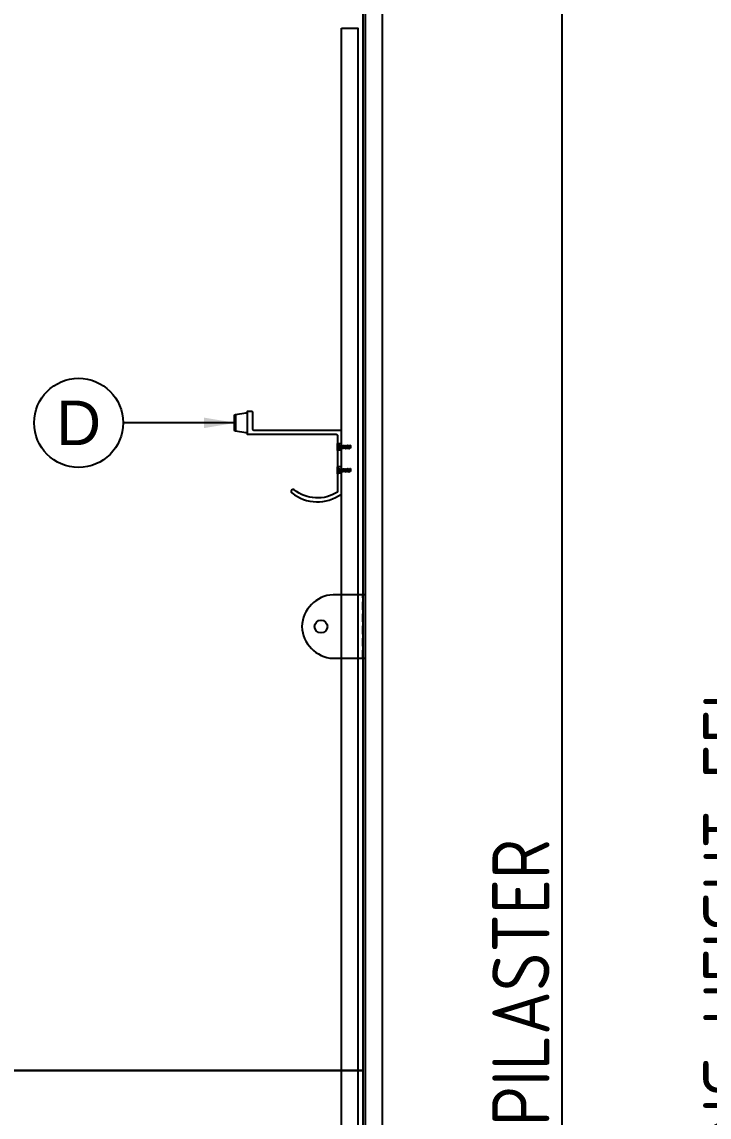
# Model space of a CAD drawing. Header units: inches. Extents: x 129892 to 140765, y 18172 to 24435.
# Drawn here: x 134896 to 135436, y 19599 to 20459 of the extents above; entities that cross this region are included whole.
import ezdxf

# ---------------------------------------------------------------- set-up
doc = ezdxf.new("R2010")
doc.units = ezdxf.units.IN
doc.header["$MEASUREMENT"] = 0
doc.header["$PDMODE"] = 66
doc.linetypes.add('DASHED2', pattern=[9.525, 6.35, -3.175])
doc.styles.add('EXCELSIOR', font='dim.shx', dxfattribs={"height": 45})
doc.styles.add('JD', font='dim.shx', dxfattribs={"height": 35})
doc.dimstyles.new('EXCELSIOR', dxfattribs={"dimtxt": 50, "dimasz": 15, "dimexe": 20, "dimexo": 20, "dimgap": 10, "dimtad": 1, "dimdec": 0, "dimtxsty": 'EXCELSIOR', "dimblk": 'OBLIQUE', "dimcen": 2.5, "dimclrd": 1, "dimclre": 1, "dimclrt": 1, "dimadec": 0, "dimazin": 0, "dimtfac": 1, "dimtdec": 0, "dimtofl": 0, "dimtmove": 0, "dimatfit": 3, "dimfxl": 0, "dimlwd": 25, "dimarcsym": 0})
doc.dimstyles.new('JD DIM', dxfattribs={"dimtxt": 50, "dimasz": 15, "dimexe": 20, "dimexo": 20, "dimgap": 10, "dimtad": 1, "dimdec": 0, "dimtxsty": 'JD', "dimblk": 'OBLIQUE', "dimcen": 2.5, "dimclrd": 1, "dimclre": 1, "dimclrt": 1, "dimadec": 0, "dimazin": 0, "dimtfac": 1, "dimtdec": 0, "dimtofl": 0, "dimtmove": 0, "dimatfit": 3, "dimfxl": 0, "dimlwd": 25, "dimarcsym": 0})

# ---------------------------------------------------------------- blocks, each defined once
blk = doc.blocks.new('_OBLIQUE')
at = {"color": 0, "linetype": 'ByBlock'}
blk.add_line((-0.5, -0.5), (0.5, 0.5), dxfattribs=at)
blk = doc.blocks.new('*D213')
at = {"color": 1, "lineweight": -2}
for p, q in [((135198.99, 20824.38), (135340.62, 20824.38)), ((135198.99, 18454.38), (135340.62, 18454.38))]:
    blk.add_line(p, q, dxfattribs=at)
at = {"color": 1, "lineweight": 25}
blk.add_line((135320.62, 18454.38), (135320.62, 20824.38), dxfattribs=at)
at = {"layer": 'Defpoints', "color": 0}
for p in [(135178.99, 20824.38), (135320.62, 20824.38), (135178.99, 18454.38)]:
    blk.add_point(p, dxfattribs=at)
at = {"color": 1, "lineweight": 25, "xscale": 15, "yscale": 15, "zscale": 15}
for p, rotation in [((135320.62, 20824.38), 90), ((135320.62, 18454.38), 270)]:
    blk.add_blockref('_OBLIQUE', p, dxfattribs=dict(at, rotation=rotation))
at = {"color": 1, "insert": (135288.12, 19639.38), "char_height": 45, "attachment_point": 5, "rotation": 90, "style": 'EXCELSIOR'}
blk.add_mtext('2370 PILASTER', dxfattribs=at)
blk = doc.blocks.new('*D217')
at = {"color": 1, "lineweight": -2}
for p, q in [((135436.16, 20844.38), (135506.46, 20844.38)), ((135422.51, 18444.38), (135506.46, 18444.38))]:
    blk.add_line(p, q, dxfattribs=at)
at = {"color": 1, "lineweight": 25}
blk.add_line((135486.46, 20844.38), (135486.46, 18444.38), dxfattribs=at)
at = {"layer": 'Defpoints', "color": 0}
for p in [(135416.16, 20844.38), (135402.51, 18444.38), (135486.46, 18444.38)]:
    blk.add_point(p, dxfattribs=at)
at = {"color": 1, "lineweight": 25, "xscale": 15, "yscale": 15, "zscale": 15}
for p, rotation in [((135486.46, 20844.38), 90), ((135486.46, 18444.38), 270)]:
    blk.add_blockref('_OBLIQUE', p, dxfattribs=dict(at, rotation=rotation))
at = {"color": 1, "insert": (135453.96, 19644.38), "char_height": 45, "attachment_point": 5, "rotation": 90, "style": 'EXCELSIOR'}
blk.add_mtext('2400 CEILING HEIGHT FFL', dxfattribs=at)
blk = doc.blocks.new('A$C0D5461B3')
at = {"color": 251, "linetype": 'DASHED2'}
blk.add_line((2, 50), (2, 0), dxfattribs=at)
blk.add_lwpolyline([(0, 0), (25.5, 0, 0.387487), (50, 25), (50, 25, 0.387487), (25.5, 50), (0, 50)], format="xyb", close=True)
blk.add_circle((35, 25), 5)
blk = doc.blocks.new('A$C20A732E5')
blk.add_lwpolyline([(0, 0.99, 0.458526), (1.15, 0), (9.15, 1.2, 0.371247), (10, 2.19), (10, 13.47, 0.371247), (9.15, 14.46), (1.15, 15.66, 0.458526), (0, 14.67), (0, 0.99)], format="xyb")
blk = doc.blocks.new('A$C094A2A85')
blk.add_lwpolyline([(3, 7.59, 0.318881), (37.14, 9.34, -1), (39, 6.99, -0.333136), (0, 5.99), (0, 55.99), (68.5, 55.99, 0.414214), (69.5, 56.99), (69.5, 69.99, -0.414214), (70.5, 70.99), (74, 70.99), (74, 52.99), (4, 52.99, 0.414214), (3, 51.99)], format="xyb", close=True)
at = {"color": 253}
for points in [[(83.15, 68.62), (83.15, 55.36)], [(0, 45.49), (3, 45.49)], [(0, 40.49), (3, 40.49)], [(0, 27.49), (3, 27.49)], [(0, 22.49), (3, 22.49)]]:
    blk.add_lwpolyline(points, dxfattribs=at)
blk.add_blockref('A$C20A732E5', (74, 54.16))
blk = doc.blocks.new('A$C71D55C7C')
at = {"color": 7, "linetype": 'Continuous', "lineweight": 15}
for p, q in [((0, 10), (1.78, 9.37)), ((1.57, 9.3), (1.57, 9.17)), ((1.68, 9.37), (1.65, 9.37)), ((1.68, 9.37), (2.46, 9.37)), ((2.46, 9.37), (3.38, 9.37)), ((4.22, 9.37), (6, 10)), ((4.43, 8.63), (4.43, 8.77)), ((1.57, 8.23), (1.57, 8.1)), ((1.57, 7.17), (1.57, 7.03)), ((1.57, 6.1), (1.57, 5.97)), ((1.57, 5.03), (1.57, 4.9)), ((1.57, 3.97), (1.57, 3.83)), ((1.57, 2.9), (1.57, 2.77)), ((1.57, 1.83), (1.57, 1.7)), ((1.57, 0.76), (1.57, 0.63)), ((2.14, 7.77), (2.14, 7.53)), ((2.14, 6.7), (2.14, 6.46)), ((2.14, 5.63), (2.14, 5.39)), ((2.14, 4.57), (2.14, 4.33)), ((2.14, 3.5), (2.14, 3.26)), ((2.14, 2.43), (2.14, 2.19)), ((2.14, 1.37), (2.14, 1.12)), ((2.14, 0.3), (2.14, 0.06)), ((3.86, 8.03), (3.86, 8.27)), ((3.86, 6.97), (3.86, 7.21)), ((3.86, 5.9), (3.86, 6.14)), ((3.86, 4.83), (3.86, 5.07)), ((3.86, 3.77), (3.86, 4.01)), ((3.86, 2.7), (3.86, 2.94)), ((3.86, 1.63), (3.86, 1.87)), ((3.86, 0.56), (3.86, 0.81)), ((4.43, 7.57), (4.43, 7.7)), ((4.43, 6.5), (4.43, 6.63)), ((4.43, 5.43), (4.43, 5.57)), ((4.43, 4.37), (4.43, 4.5)), ((4.43, 3.3), (4.43, 3.43)), ((4.43, 2.23), (4.43, 2.37)), ((4.43, 1.16), (4.43, 1.3)), ((4.43, 0.1), (4.43, 0.23))]:
    blk.add_line(p, q, dxfattribs=at)
blk.add_lwpolyline([(0.25, 10.2), (5.75, 10.2), (6, 10.1), (6, 10), (0, 10), (0, 10.1)], close=True)
for points in [[(1.23, 10), (4.77, 10)], [(4.29, 0), (2.05, 0)]]:
    blk.add_lwpolyline(points)
at = {"color": 7, "linetype": 'Continuous', "lineweight": 15, "flags": 128}
for points in [[(4.4, 7.73), (4.41, 7.73), (4.42, 7.72), (4.43, 7.71), (4.43, 7.71), (4.43, 7.7), (4.43, 7.69), (4.43, 7.69), (4.42, 7.68), (4.41, 7.67), (4.4, 7.67), (4.39, 7.66), (4.38, 7.65), (4.36, 7.65), (4.34, 7.64), (4.32, 7.63), (4.3, 7.63), (4.27, 7.62), (4.24, 7.61), (4.21, 7.6), (4.17, 7.59), (4.13, 7.59), (4.09, 7.58), (4.05, 7.57), (4.01, 7.56), (3.97, 7.56), (3.92, 7.55), (3.88, 7.54), (3.83, 7.54), (3.78, 7.53), (3.73, 7.52), (3.68, 7.52), (3.62, 7.51), (3.55, 7.5), (3.49, 7.49), (3.43, 7.49), (3.37, 7.48), (3.31, 7.47), (3.25, 7.46), (3.19, 7.46), (3.13, 7.45), (3.06, 7.44), (3, 7.43), (2.94, 7.42), (2.88, 7.42), (2.82, 7.41), (2.76, 7.4), (2.7, 7.4), (2.64, 7.39), (2.59, 7.38), (2.54, 7.37), (2.49, 7.37), (2.43, 7.36), (2.39, 7.36), (2.33, 7.35), (2.28, 7.34), (2.23, 7.34), (2.18, 7.33), (2.13, 7.32), (2.08, 7.32), (2.04, 7.31), (1.99, 7.3), (1.95, 7.29), (1.91, 7.29), (1.87, 7.28), (1.84, 7.27), (1.8, 7.26), (1.77, 7.26), (1.74, 7.25), (1.72, 7.24), (1.69, 7.24), (1.67, 7.23), (1.65, 7.22), (1.63, 7.21), (1.61, 7.21), (1.6, 7.2), (1.59, 7.19), (1.58, 7.19), (1.57, 7.18), (1.57, 7.17), (1.57, 7.17), (1.57, 7.17)], [(4.4, 6.66), (4.41, 6.66), (4.42, 6.65), (4.43, 6.65), (4.43, 6.64), (4.43, 6.63), (4.43, 6.63), (4.43, 6.62), (4.42, 6.61), (4.41, 6.61), (4.4, 6.6), (4.39, 6.59), (4.38, 6.59), (4.36, 6.58), (4.34, 6.57), (4.32, 6.57), (4.3, 6.56), (4.27, 6.55), (4.24, 6.54), (4.21, 6.53), (4.17, 6.53), (4.13, 6.52), (4.09, 6.51), (4.05, 6.5), (4.01, 6.5), (3.97, 6.49), (3.92, 6.48), (3.88, 6.48), (3.83, 6.47), (3.78, 6.46), (3.73, 6.46), (3.68, 6.45), (3.62, 6.44), (3.55, 6.43), (3.49, 6.43), (3.43, 6.42), (3.37, 6.41), (3.31, 6.4), (3.25, 6.4), (3.19, 6.39), (3.13, 6.38), (3.06, 6.37), (3, 6.37), (2.94, 6.36), (2.88, 6.35), (2.82, 6.34), (2.76, 6.34), (2.7, 6.33), (2.64, 6.32), (2.59, 6.31), (2.54, 6.31), (2.49, 6.3), (2.43, 6.3), (2.39, 6.29), (2.33, 6.28), (2.28, 6.28), (2.23, 6.27), (2.18, 6.26), (2.13, 6.26), (2.08, 6.25), (2.04, 6.24), (1.99, 6.23), (1.95, 6.23), (1.91, 6.22), (1.87, 6.21), (1.84, 6.21), (1.8, 6.2), (1.77, 6.19), (1.74, 6.18), (1.72, 6.18), (1.69, 6.17), (1.67, 6.16), (1.65, 6.16), (1.63, 6.15), (1.61, 6.14), (1.6, 6.13), (1.59, 6.13), (1.58, 6.12), (1.57, 6.11), (1.57, 6.11), (1.57, 6.1), (1.57, 6.1)], [(4.4, 5.6), (4.41, 5.59), (4.42, 5.59), (4.43, 5.58), (4.43, 5.57), (4.43, 5.57), (4.43, 5.56), (4.43, 5.55), (4.42, 5.55), (4.41, 5.54), (4.4, 5.53), (4.39, 5.53), (4.38, 5.52), (4.36, 5.51), (4.34, 5.51), (4.32, 5.5), (4.3, 5.49), (4.27, 5.48), (4.24, 5.48), (4.21, 5.47), (4.17, 5.46), (4.13, 5.45), (4.09, 5.44), (4.05, 5.44), (4.01, 5.43), (3.97, 5.42), (3.92, 5.42), (3.88, 5.41), (3.83, 5.4), (3.78, 5.4), (3.73, 5.39), (3.68, 5.38), (3.62, 5.38), (3.55, 5.37), (3.49, 5.36), (3.43, 5.35), (3.37, 5.35), (3.31, 5.34), (3.25, 5.33), (3.19, 5.32), (3.13, 5.31), (3.06, 5.31), (3, 5.3), (2.94, 5.29), (2.88, 5.28), (2.82, 5.28), (2.76, 5.27), (2.7, 5.26), (2.64, 5.25), (2.59, 5.25), (2.54, 5.24), (2.49, 5.23), (2.43, 5.23), (2.39, 5.22), (2.33, 5.22), (2.28, 5.21), (2.23, 5.2), (2.18, 5.2), (2.13, 5.19), (2.08, 5.18), (2.04, 5.18), (1.99, 5.17), (1.95, 5.16), (1.91, 5.15), (1.87, 5.15), (1.84, 5.14), (1.8, 5.13), (1.77, 5.12), (1.74, 5.12), (1.72, 5.11), (1.69, 5.1), (1.67, 5.1), (1.65, 5.09), (1.63, 5.08), (1.61, 5.07), (1.6, 5.07), (1.59, 5.06), (1.58, 5.05), (1.57, 5.05), (1.57, 5.04), (1.57, 5.03), (1.57, 5.03)], [(4.4, 4.53), (4.41, 4.53), (4.42, 4.52), (4.43, 4.51), (4.43, 4.51), (4.43, 4.5), (4.43, 4.49), (4.43, 4.49), (4.42, 4.48), (4.41, 4.47), (4.4, 4.47), (4.39, 4.46), (4.38, 4.45), (4.36, 4.45), (4.34, 4.44), (4.32, 4.43), (4.3, 4.42), (4.27, 4.42), (4.24, 4.41), (4.21, 4.4), (4.17, 4.39), (4.13, 4.39), (4.09, 4.38), (4.05, 4.37), (4.01, 4.36), (3.97, 4.36), (3.92, 4.35), (3.88, 4.34), (3.83, 4.34), (3.78, 4.33), (3.73, 4.32), (3.68, 4.32), (3.62, 4.31), (3.55, 4.3), (3.49, 4.29), (3.43, 4.29), (3.37, 4.28), (3.31, 4.27), (3.25, 4.26), (3.19, 4.26), (3.13, 4.25), (3.06, 4.24), (3, 4.23), (2.94, 4.22), (2.88, 4.22), (2.82, 4.21), (2.76, 4.2), (2.7, 4.2), (2.64, 4.19), (2.59, 4.18), (2.54, 4.17), (2.49, 4.17), (2.43, 4.16), (2.39, 4.16), (2.33, 4.15), (2.28, 4.14), (2.23, 4.14), (2.18, 4.13), (2.13, 4.12), (2.08, 4.12), (2.04, 4.11), (1.99, 4.1), (1.95, 4.09), (1.91, 4.09), (1.87, 4.08), (1.84, 4.07), (1.8, 4.06), (1.77, 4.06), (1.74, 4.05), (1.72, 4.04), (1.69, 4.04), (1.67, 4.03), (1.65, 4.02), (1.63, 4.01), (1.61, 4.01), (1.6, 4), (1.59, 3.99), (1.58, 3.99), (1.57, 3.98), (1.57, 3.97), (1.57, 3.97), (1.57, 3.97)], [(4.4, 3.46), (4.41, 3.46), (4.42, 3.45), (4.43, 3.45), (4.43, 3.44), (4.43, 3.43), (4.43, 3.43), (4.43, 3.42), (4.42, 3.41), (4.41, 3.41), (4.4, 3.4), (4.39, 3.39), (4.38, 3.39), (4.36, 3.38), (4.34, 3.37), (4.32, 3.37), (4.3, 3.36), (4.27, 3.35), (4.24, 3.34), (4.21, 3.33), (4.17, 3.33), (4.13, 3.32), (4.09, 3.31), (4.05, 3.3), (4.01, 3.3), (3.97, 3.29), (3.92, 3.28), (3.88, 3.28), (3.83, 3.27), (3.78, 3.26), (3.73, 3.26), (3.68, 3.25), (3.62, 3.24), (3.55, 3.23), (3.49, 3.23), (3.43, 3.22), (3.37, 3.21), (3.31, 3.2), (3.25, 3.2), (3.19, 3.19), (3.13, 3.18), (3.06, 3.17), (3, 3.17), (2.94, 3.16), (2.88, 3.15), (2.82, 3.14), (2.76, 3.14), (2.7, 3.13), (2.64, 3.12), (2.59, 3.11), (2.54, 3.11), (2.49, 3.1), (2.43, 3.1), (2.39, 3.09), (2.33, 3.08), (2.28, 3.08), (2.23, 3.07), (2.18, 3.06), (2.13, 3.06), (2.08, 3.05), (2.04, 3.04), (1.99, 3.03), (1.95, 3.03), (1.91, 3.02), (1.87, 3.01), (1.84, 3.01), (1.8, 3), (1.77, 2.99), (1.74, 2.98), (1.72, 2.98), (1.69, 2.97), (1.67, 2.96), (1.65, 2.96), (1.63, 2.95), (1.61, 2.94), (1.6, 2.93), (1.59, 2.93), (1.58, 2.92), (1.57, 2.91), (1.57, 2.91), (1.57, 2.9), (1.57, 2.9)], [(4.4, 2.4), (4.41, 2.39), (4.42, 2.39), (4.43, 2.38), (4.43, 2.37), (4.43, 2.37), (4.43, 2.36), (4.43, 2.35), (4.42, 2.35), (4.41, 2.34), (4.4, 2.33), (4.39, 2.33), (4.38, 2.32), (4.36, 2.31), (4.34, 2.31), (4.32, 2.3), (4.3, 2.29), (4.27, 2.28), (4.24, 2.28), (4.21, 2.27), (4.17, 2.26), (4.13, 2.25), (4.09, 2.24), (4.05, 2.24), (4.01, 2.23), (3.97, 2.22), (3.92, 2.22), (3.88, 2.21), (3.83, 2.2), (3.78, 2.2), (3.73, 2.19), (3.68, 2.18), (3.62, 2.17), (3.55, 2.17), (3.49, 2.16), (3.43, 2.15), (3.37, 2.14), (3.31, 2.14), (3.25, 2.13), (3.19, 2.12), (3.13, 2.11), (3.06, 2.11), (3, 2.1), (2.94, 2.09), (2.88, 2.08), (2.82, 2.08), (2.76, 2.07), (2.7, 2.06), (2.64, 2.05), (2.59, 2.05), (2.54, 2.04), (2.49, 2.03), (2.43, 2.03), (2.39, 2.02), (2.33, 2.02), (2.28, 2.01), (2.23, 2), (2.18, 2), (2.13, 1.99), (2.08, 1.98), (2.04, 1.97), (1.99, 1.97), (1.95, 1.96), (1.91, 1.95), (1.87, 1.95), (1.84, 1.94), (1.8, 1.93), (1.77, 1.92), (1.74, 1.92), (1.72, 1.91), (1.69, 1.9), (1.67, 1.9), (1.65, 1.89), (1.63, 1.88), (1.61, 1.87), (1.6, 1.87), (1.59, 1.86), (1.58, 1.85), (1.57, 1.84), (1.57, 1.84), (1.57, 1.83), (1.57, 1.83)], [(4.4, 1.33), (4.41, 1.33), (4.42, 1.32), (4.43, 1.31), (4.43, 1.3), (4.43, 1.3), (4.43, 1.29), (4.43, 1.29), (4.42, 1.28), (4.41, 1.27), (4.4, 1.27), (4.39, 1.26), (4.38, 1.25), (4.36, 1.25), (4.34, 1.24), (4.32, 1.23), (4.3, 1.22), (4.27, 1.22), (4.24, 1.21), (4.21, 1.2), (4.17, 1.19), (4.13, 1.19), (4.09, 1.18), (4.05, 1.17), (4.01, 1.16), (3.97, 1.16), (3.92, 1.15), (3.88, 1.14), (3.83, 1.14), (3.78, 1.13), (3.73, 1.12), (3.68, 1.12), (3.62, 1.11), (3.55, 1.1), (3.49, 1.09), (3.43, 1.09), (3.37, 1.08), (3.31, 1.07), (3.25, 1.06), (3.19, 1.06), (3.13, 1.05), (3.06, 1.04), (3, 1.03), (2.94, 1.02), (2.88, 1.02), (2.82, 1.01), (2.76, 1), (2.7, 0.99), (2.64, 0.99), (2.59, 0.98), (2.54, 0.97), (2.49, 0.97), (2.43, 0.96), (2.39, 0.96), (2.33, 0.95), (2.28, 0.94), (2.23, 0.94), (2.18, 0.93), (2.13, 0.92), (2.08, 0.92), (2.04, 0.91), (1.99, 0.9), (1.95, 0.89), (1.91, 0.89), (1.87, 0.88), (1.84, 0.87), (1.8, 0.86), (1.77, 0.86), (1.74, 0.85), (1.72, 0.84), (1.69, 0.84), (1.67, 0.83), (1.65, 0.82), (1.63, 0.81), (1.61, 0.81), (1.6, 0.8), (1.59, 0.79), (1.58, 0.78), (1.57, 0.78), (1.57, 0.77), (1.57, 0.76), (1.57, 0.76)], [(4.4, 0.26), (4.41, 0.26), (4.42, 0.25), (4.43, 0.24), (4.43, 0.24), (4.43, 0.23), (4.43, 0.23), (4.43, 0.22), (4.42, 0.21), (4.41, 0.21), (4.4, 0.2), (4.39, 0.19), (4.38, 0.19), (4.36, 0.18), (4.34, 0.17), (4.32, 0.16), (4.3, 0.16), (4.27, 0.15), (4.24, 0.14), (4.21, 0.13), (4.17, 0.13), (4.13, 0.12), (4.09, 0.11), (4.05, 0.1), (4.01, 0.1), (3.97, 0.09), (3.92, 0.08), (3.88, 0.08), (3.83, 0.07), (3.78, 0.06), (3.73, 0.06), (3.68, 0.05), (3.62, 0.04), (3.55, 0.03), (3.49, 0.03), (3.43, 0.02), (3.37, 0.01), (3.31, 0), (3.28, 0)]]:
    blk.add_lwpolyline(points, dxfattribs=at)
at = {"color": 7, "linetype": 'Continuous', "lineweight": 15}
for centre, radius, start, end in [((-37.3, 75.36), 76.63, 300.50446, 300.55496), ((-24.23, -34.79), 50.95, 58.92718, 59.54714), ((-20.82, 46.45), 44.28, 300.41969, 301.29327), ((3.54, 6.89), 2.48, 93.69136, 126.62937), ((0.65, 8.39), 1.49, 7.62468, 19.36367), ((-1.49, 29.32), 21.03, 280.04498, 285.13325), ((5.35, 8.39), 1.49, 139, 154.96017), ((32.59, 56.7), 55.58, 239.05279, 239.53166), ((-21.75, -31.68), 46.1, 58.7762, 59.57012), ((-19.87, 43.78), 42.41, 300.40424, 301.34464), ((-22.03, -33.22), 46.64, 58.78081, 59.56552), ((-20.39, 43.58), 43.43, 300.41514, 301.33368), ((-22.03, -34.28), 46.64, 58.78081, 59.56552), ((-20.39, 42.52), 43.43, 300.41518, 301.33364), ((-22.03, -35.34), 46.63, 58.78071, 59.56562), ((-20.39, 41.44), 43.42, 300.41509, 301.33379), ((-22.03, -36.42), 46.65, 58.78085, 59.56555), ((-20.39, 40.38), 43.42, 300.41509, 301.33379), ((-22.03, -37.49), 46.65, 58.78085, 59.56555), ((-20.39, 39.31), 43.42, 300.41509, 301.33379), ((-22.03, -38.55), 46.65, 58.78085, 59.56555), ((-20.39, 38.24), 43.42, 300.41509, 301.33379), ((-22.03, -39.62), 46.65, 58.78085, 59.56555), ((-20.39, 37.17), 43.42, 301.11023, 301.33379), ((25.87, -27.98), 42.41, 120.40421, 121.34466), ((26.29, -29.76), 43.24, 120.41321, 121.33566), ((26.39, -30.99), 43.43, 120.41525, 121.33363), ((26.38, -32.04), 43.41, 120.41507, 121.3338), ((26.39, -33.11), 43.42, 120.41517, 121.33371), ((26.39, -34.18), 43.42, 120.41517, 121.33371), ((26.39, -35.25), 43.42, 120.41517, 121.33371), ((26.39, -36.31), 43.42, 120.41517, 121.33371), ((27.75, 47.48), 46.1, 238.77622, 239.5701), ((28.03, 46.87), 46.64, 238.78074, 239.56549), ((28.03, 45.81), 46.64, 238.78073, 239.56547), ((28.03, 44.74), 46.63, 238.78072, 239.56555), ((28.03, 43.67), 46.63, 238.78072, 239.56555), ((28.03, 42.6), 46.63, 238.78072, 239.56555), ((28.03, 41.54), 46.63, 238.78072, 239.56555), ((28.03, 40.47), 46.63, 238.78072, 239.56555), ((26.39, -37.38), 43.42, 120.41517, 120.58562)]:
    blk.add_arc(centre, radius, start, end, dxfattribs=at)
for points, knots in [([(2.46, 9.37), (2.31, 9.35), (2.17, 9.33), (1.92, 9.29), (1.82, 9.27), (1.66, 9.23), (1.6, 9.21), (1.56, 9.17), (1.56, 9.15), (1.59, 9.13)], [0, 0, 0, 0, 0.25, 0.25, 0.5, 0.5, 0.75, 0.75, 1, 1, 1, 1]), ([(4.43, 8.77), (4.43, 8.75), (4.4, 8.72), (4.25, 8.68), (4.14, 8.65), (3.94, 8.62), (3.87, 8.61), (3.72, 8.59), (3.64, 8.58), (3.38, 8.55), (3.19, 8.52), (2.81, 8.47), (2.62, 8.45), (2.36, 8.42), (2.28, 8.41), (2.13, 8.39), (2.06, 8.38), (1.86, 8.35), (1.75, 8.32), (1.6, 8.27), (1.57, 8.25), (1.57, 8.23)], [0, 0, 0, 0, 0.125, 0.125, 0.25, 0.25, 0.3125, 0.3125, 0.375, 0.375, 0.5, 0.5, 0.625, 0.625, 0.6875, 0.6875, 0.75, 0.75, 0.875, 0.875, 1, 1, 1, 1]), ([(4.43, 8.63), (4.43, 8.61), (4.39, 8.59), (4.23, 8.54), (4.1, 8.51), (3.81, 8.46), (3.64, 8.44), (3.26, 8.4), (3.05, 8.37), (2.65, 8.32), (2.45, 8.3), (2.12, 8.26), (1.96, 8.23), (1.72, 8.18), (1.64, 8.16), (1.56, 8.11), (1.55, 8.09), (1.59, 8.07)], [0, 0, 0, 0, 0.125, 0.125, 0.25, 0.25, 0.375, 0.375, 0.5, 0.5, 0.625, 0.625, 0.75, 0.75, 0.875, 0.875, 1, 1, 1, 1]), ([(4.4, 8.8), (4.41, 8.8), (4.41, 8.79), (4.42, 8.79), (4.43, 8.78), (4.43, 8.77), (4.43, 8.77), (4.43, 8.77)], [0, 0, 0, 0, 0.162479, 0.37481, 0.585282, 0.79373, 1, 1, 1, 1]), ([(4.43, 7.57), (4.43, 7.55), (4.4, 7.52), (4.25, 7.48), (4.14, 7.45), (3.94, 7.42), (3.87, 7.41), (3.72, 7.39), (3.64, 7.38), (3.38, 7.35), (3.19, 7.32), (2.81, 7.27), (2.62, 7.25), (2.36, 7.22), (2.28, 7.21), (2.13, 7.19), (2.06, 7.18), (1.86, 7.15), (1.75, 7.12), (1.6, 7.07), (1.57, 7.05), (1.57, 7.03)], [0, 0, 0, 0, 0.125, 0.125, 0.25, 0.25, 0.3125, 0.3125, 0.375, 0.375, 0.5, 0.5, 0.625, 0.625, 0.6875, 0.6875, 0.75, 0.75, 0.875, 0.875, 1, 1, 1, 1]), ([(4.43, 6.5), (4.43, 6.48), (4.4, 6.46), (4.25, 6.41), (4.14, 6.39), (3.94, 6.35), (3.87, 6.34), (3.72, 6.32), (3.64, 6.31), (3.38, 6.28), (3.19, 6.26), (2.81, 6.21), (2.62, 6.18), (2.36, 6.15), (2.28, 6.14), (2.13, 6.12), (2.06, 6.11), (1.86, 6.08), (1.75, 6.05), (1.6, 6.01), (1.57, 5.98), (1.57, 5.97)], [0, 0, 0, 0, 0.125, 0.125, 0.25, 0.25, 0.3125, 0.3125, 0.375, 0.375, 0.5, 0.5, 0.625, 0.625, 0.6875, 0.6875, 0.75, 0.75, 0.875, 0.875, 1, 1, 1, 1]), ([(4.43, 5.43), (4.43, 5.41), (4.4, 5.39), (4.25, 5.34), (4.14, 5.32), (3.94, 5.29), (3.87, 5.27), (3.72, 5.25), (3.64, 5.24), (3.38, 5.21), (3.19, 5.19), (2.81, 5.14), (2.62, 5.12), (2.36, 5.09), (2.28, 5.08), (2.13, 5.06), (2.06, 5.05), (1.86, 5.01), (1.75, 4.99), (1.6, 4.94), (1.57, 4.92), (1.57, 4.9)], [0, 0, 0, 0, 0.125, 0.125, 0.25, 0.25, 0.3125, 0.3125, 0.375, 0.375, 0.5, 0.5, 0.625, 0.625, 0.6875, 0.6875, 0.75, 0.75, 0.875, 0.875, 1, 1, 1, 1]), ([(4.43, 4.37), (4.43, 4.35), (4.4, 4.32), (4.25, 4.28), (4.14, 4.25), (3.94, 4.22), (3.87, 4.21), (3.72, 4.19), (3.64, 4.18), (3.38, 4.15), (3.19, 4.12), (2.81, 4.07), (2.62, 4.05), (2.36, 4.02), (2.28, 4.01), (2.13, 3.99), (2.06, 3.98), (1.86, 3.95), (1.75, 3.92), (1.6, 3.87), (1.57, 3.85), (1.57, 3.83)], [0, 0, 0, 0, 0.125, 0.125, 0.25, 0.25, 0.3125, 0.3125, 0.375, 0.375, 0.5, 0.5, 0.625, 0.625, 0.6875, 0.6875, 0.75, 0.75, 0.875, 0.875, 1, 1, 1, 1]), ([(4.43, 3.3), (4.43, 3.28), (4.4, 3.26), (4.25, 3.21), (4.14, 3.19), (3.94, 3.15), (3.87, 3.14), (3.72, 3.12), (3.64, 3.11), (3.38, 3.08), (3.19, 3.06), (2.81, 3.01), (2.62, 2.98), (2.36, 2.95), (2.28, 2.94), (2.13, 2.92), (2.06, 2.91), (1.86, 2.88), (1.75, 2.85), (1.6, 2.81), (1.57, 2.78), (1.57, 2.77)], [0, 0, 0, 0, 0.125, 0.125, 0.25, 0.25, 0.3125, 0.3125, 0.375, 0.375, 0.5, 0.5, 0.625, 0.625, 0.6875, 0.6875, 0.75, 0.75, 0.875, 0.875, 1, 1, 1, 1]), ([(4.43, 2.23), (4.43, 2.21), (4.4, 2.19), (4.25, 2.14), (4.14, 2.12), (3.94, 2.08), (3.87, 2.07), (3.72, 2.05), (3.64, 2.04), (3.38, 2.01), (3.19, 1.99), (2.81, 1.94), (2.62, 1.92), (2.36, 1.89), (2.28, 1.88), (2.13, 1.86), (2.06, 1.85), (1.86, 1.81), (1.75, 1.79), (1.6, 1.74), (1.57, 1.72), (1.57, 1.7)], [0, 0, 0, 0, 0.125, 0.125, 0.25, 0.25, 0.3125, 0.3125, 0.375, 0.375, 0.5, 0.5, 0.625, 0.625, 0.6875, 0.6875, 0.75, 0.75, 0.875, 0.875, 1, 1, 1, 1]), ([(4.43, 1.16), (4.43, 1.15), (4.4, 1.12), (4.25, 1.08), (4.14, 1.05), (3.94, 1.02), (3.87, 1.01), (3.72, 0.99), (3.64, 0.98), (3.38, 0.95), (3.19, 0.92), (2.81, 0.87), (2.62, 0.85), (2.36, 0.82), (2.28, 0.81), (2.13, 0.79), (2.06, 0.78), (1.86, 0.74), (1.75, 0.72), (1.6, 0.67), (1.57, 0.65), (1.57, 0.63)], [0, 0, 0, 0, 0.125, 0.125, 0.25, 0.25, 0.3125, 0.3125, 0.375, 0.375, 0.5, 0.5, 0.625, 0.625, 0.6875, 0.6875, 0.75, 0.75, 0.875, 0.875, 1, 1, 1, 1]), ([(3.81, 8.24), (3.8, 8.24), (3.79, 8.23), (3.77, 8.22), (3.75, 8.21), (3.73, 8.2), (3.7, 8.19), (3.67, 8.18), (3.64, 8.17), (3.6, 8.16), (3.57, 8.15), (3.53, 8.14), (3.5, 8.14), (3.46, 8.13), (3.42, 8.12), (3.38, 8.11), (3.34, 8.1), (3.29, 8.09), (3.25, 8.08), (3.2, 8.07), (3.15, 8.06), (3.1, 8.05), (3.05, 8.04), (3, 8.03), (2.95, 8.02), (2.9, 8.01), (2.86, 8), (2.81, 7.99), (2.76, 7.98), (2.72, 7.97), (2.67, 7.96), (2.63, 7.96), (2.59, 7.95), (2.55, 7.94), (2.51, 7.93), (2.47, 7.92), (2.43, 7.91), (2.4, 7.9), (2.36, 7.89), (2.33, 7.88), (2.3, 7.87), (2.28, 7.86), (2.25, 7.85), (2.23, 7.84), (2.21, 7.83), (2.19, 7.82), (2.18, 7.81), (2.16, 7.8), (2.15, 7.79), (2.15, 7.78), (2.14, 7.77), (2.14, 7.77), (2.14, 7.77)], [0, 0, 0, 0, 0.015027, 0.035073, 0.056128, 0.077201, 0.098252, 0.119243, 0.140134, 0.160888, 0.180539, 0.200002, 0.21925, 0.238259, 0.257019, 0.275892, 0.295017, 0.314372, 0.334863, 0.355543, 0.376377, 0.397327, 0.418355, 0.439423, 0.459535, 0.479612, 0.49962, 0.519527, 0.5393, 0.558909, 0.578323, 0.597517, 0.61736, 0.636998, 0.656867, 0.677003, 0.697377, 0.717959, 0.737767, 0.757701, 0.777729, 0.797817, 0.817931, 0.838038, 0.858101, 0.878089, 0.89891, 0.919574, 0.940047, 0.960295, 0.980289, 1, 1, 1, 1]), ([(3.81, 7.18), (3.8, 7.17), (3.79, 7.17), (3.77, 7.16), (3.75, 7.15), (3.73, 7.14), (3.7, 7.13), (3.67, 7.12), (3.64, 7.11), (3.6, 7.1), (3.57, 7.09), (3.53, 7.08), (3.5, 7.07), (3.46, 7.06), (3.42, 7.05), (3.38, 7.04), (3.34, 7.04), (3.29, 7.03), (3.25, 7.02), (3.2, 7.01), (3.15, 7), (3.1, 6.99), (3.05, 6.98), (3, 6.97), (2.95, 6.96), (2.9, 6.95), (2.86, 6.94), (2.81, 6.93), (2.76, 6.92), (2.72, 6.91), (2.67, 6.9), (2.63, 6.89), (2.59, 6.88), (2.55, 6.87), (2.51, 6.86), (2.47, 6.85), (2.43, 6.84), (2.4, 6.83), (2.36, 6.82), (2.33, 6.82), (2.3, 6.81), (2.28, 6.8), (2.25, 6.79), (2.23, 6.78), (2.21, 6.77), (2.19, 6.76), (2.18, 6.75), (2.16, 6.74), (2.15, 6.73), (2.15, 6.72), (2.14, 6.71), (2.14, 6.7), (2.14, 6.7)], [0, 0, 0, 0, 0.015022, 0.035067, 0.056123, 0.077196, 0.098247, 0.119238, 0.140129, 0.160884, 0.180534, 0.199997, 0.219246, 0.238254, 0.257015, 0.275888, 0.295014, 0.314368, 0.334859, 0.35554, 0.376373, 0.397323, 0.418352, 0.43942, 0.459532, 0.479609, 0.499618, 0.519525, 0.539298, 0.558906, 0.578321, 0.597515, 0.617358, 0.636996, 0.656865, 0.677001, 0.697376, 0.717957, 0.737765, 0.757699, 0.777727, 0.797816, 0.81793, 0.838037, 0.858101, 0.878088, 0.898909, 0.919573, 0.940046, 0.960295, 0.980289, 1, 1, 1, 1]), ([(3.81, 6.11), (3.8, 6.11), (3.79, 6.1), (3.77, 6.09), (3.75, 6.08), (3.73, 6.07), (3.7, 6.06), (3.67, 6.05), (3.64, 6.04), (3.6, 6.03), (3.57, 6.02), (3.53, 6.01), (3.5, 6), (3.46, 5.99), (3.42, 5.99), (3.38, 5.98), (3.34, 5.97), (3.29, 5.96), (3.25, 5.95), (3.2, 5.94), (3.15, 5.93), (3.1, 5.92), (3.05, 5.91), (3, 5.9), (2.95, 5.89), (2.9, 5.88), (2.86, 5.87), (2.81, 5.86), (2.76, 5.85), (2.72, 5.84), (2.67, 5.83), (2.63, 5.82), (2.59, 5.81), (2.55, 5.81), (2.51, 5.8), (2.47, 5.79), (2.43, 5.78), (2.4, 5.77), (2.36, 5.76), (2.33, 5.75), (2.3, 5.74), (2.28, 5.73), (2.25, 5.72), (2.23, 5.71), (2.21, 5.7), (2.19, 5.69), (2.18, 5.68), (2.16, 5.67), (2.15, 5.66), (2.15, 5.65), (2.14, 5.64), (2.14, 5.63), (2.14, 5.63)], [0, 0, 0, 0, 0.015022, 0.035068, 0.056123, 0.077196, 0.098248, 0.119238, 0.14013, 0.160884, 0.180534, 0.199998, 0.219246, 0.238255, 0.257015, 0.275888, 0.295014, 0.314368, 0.33486, 0.35554, 0.376373, 0.397323, 0.418352, 0.439421, 0.459532, 0.479609, 0.499618, 0.519525, 0.539298, 0.558906, 0.578321, 0.597515, 0.617358, 0.636996, 0.656865, 0.677001, 0.697376, 0.717957, 0.737765, 0.757699, 0.777727, 0.797816, 0.81793, 0.838037, 0.858101, 0.878088, 0.898909, 0.919574, 0.940046, 0.960295, 0.980289, 1, 1, 1, 1]), ([(3.81, 5.04), (3.8, 5.04), (3.79, 5.03), (3.77, 5.02), (3.75, 5.01), (3.73, 5), (3.7, 4.99), (3.67, 4.98), (3.64, 4.97), (3.6, 4.96), (3.57, 4.95), (3.53, 4.94), (3.5, 4.94), (3.46, 4.93), (3.42, 4.92), (3.38, 4.91), (3.34, 4.9), (3.29, 4.89), (3.25, 4.88), (3.2, 4.87), (3.15, 4.86), (3.1, 4.85), (3.05, 4.84), (3, 4.83), (2.95, 4.82), (2.9, 4.81), (2.86, 4.8), (2.81, 4.79), (2.76, 4.78), (2.72, 4.77), (2.67, 4.76), (2.63, 4.76), (2.59, 4.75), (2.55, 4.74), (2.51, 4.73), (2.47, 4.72), (2.43, 4.71), (2.4, 4.7), (2.36, 4.69), (2.33, 4.68), (2.3, 4.67), (2.28, 4.66), (2.25, 4.65), (2.23, 4.64), (2.21, 4.63), (2.19, 4.62), (2.18, 4.61), (2.16, 4.6), (2.15, 4.59), (2.15, 4.58), (2.14, 4.57), (2.14, 4.57), (2.14, 4.57)], [0, 0, 0, 0, 0.015022, 0.035068, 0.056123, 0.077196, 0.098248, 0.119238, 0.14013, 0.160884, 0.180534, 0.199998, 0.219246, 0.238255, 0.257015, 0.275888, 0.295014, 0.314368, 0.33486, 0.35554, 0.376373, 0.397323, 0.418352, 0.439421, 0.459532, 0.479609, 0.499618, 0.519525, 0.539298, 0.558906, 0.578321, 0.597515, 0.617358, 0.636996, 0.656865, 0.677001, 0.697376, 0.717957, 0.737765, 0.7577, 0.777727, 0.797816, 0.81793, 0.838037, 0.858101, 0.878088, 0.898909, 0.919574, 0.940046, 0.960295, 0.980289, 1, 1, 1, 1]), ([(3.81, 3.98), (3.8, 3.97), (3.79, 3.97), (3.77, 3.96), (3.75, 3.95), (3.73, 3.94), (3.7, 3.93), (3.67, 3.92), (3.64, 3.91), (3.6, 3.9), (3.57, 3.89), (3.53, 3.88), (3.5, 3.87), (3.46, 3.86), (3.42, 3.85), (3.38, 3.84), (3.34, 3.84), (3.29, 3.83), (3.25, 3.82), (3.2, 3.81), (3.15, 3.8), (3.1, 3.79), (3.05, 3.78), (3, 3.77), (2.95, 3.76), (2.9, 3.75), (2.86, 3.74), (2.81, 3.73), (2.76, 3.72), (2.72, 3.71), (2.67, 3.7), (2.63, 3.69), (2.59, 3.68), (2.55, 3.67), (2.51, 3.66), (2.47, 3.65), (2.43, 3.64), (2.4, 3.63), (2.36, 3.62), (2.33, 3.62), (2.3, 3.61), (2.28, 3.6), (2.25, 3.59), (2.23, 3.58), (2.21, 3.57), (2.19, 3.56), (2.18, 3.55), (2.16, 3.54), (2.15, 3.53), (2.15, 3.52), (2.14, 3.51), (2.14, 3.5), (2.14, 3.5)], [0, 0, 0, 0, 0.015022, 0.035068, 0.056123, 0.077196, 0.098248, 0.119238, 0.14013, 0.160884, 0.180534, 0.199998, 0.219246, 0.238255, 0.257015, 0.275888, 0.295014, 0.314368, 0.33486, 0.35554, 0.376373, 0.397324, 0.418352, 0.439421, 0.459532, 0.479609, 0.499618, 0.519525, 0.539298, 0.558906, 0.578321, 0.597515, 0.617358, 0.636996, 0.656865, 0.677001, 0.697376, 0.717957, 0.737765, 0.757699, 0.777727, 0.797816, 0.81793, 0.838037, 0.858101, 0.878088, 0.898909, 0.919574, 0.940046, 0.960295, 0.980289, 1, 1, 1, 1]), ([(3.81, 2.91), (3.8, 2.91), (3.79, 2.9), (3.77, 2.89), (3.75, 2.88), (3.73, 2.87), (3.7, 2.86), (3.67, 2.85), (3.64, 2.84), (3.6, 2.83), (3.57, 2.82), (3.53, 2.81), (3.5, 2.8), (3.46, 2.79), (3.42, 2.79), (3.38, 2.78), (3.34, 2.77), (3.29, 2.76), (3.25, 2.75), (3.2, 2.74), (3.15, 2.73), (3.1, 2.72), (3.05, 2.71), (3, 2.7), (2.95, 2.69), (2.9, 2.68), (2.86, 2.67), (2.81, 2.66), (2.76, 2.65), (2.72, 2.64), (2.67, 2.63), (2.63, 2.62), (2.59, 2.61), (2.55, 2.6), (2.51, 2.6), (2.47, 2.59), (2.43, 2.58), (2.4, 2.57), (2.36, 2.56), (2.33, 2.55), (2.3, 2.54), (2.28, 2.53), (2.25, 2.52), (2.23, 2.51), (2.21, 2.5), (2.19, 2.49), (2.18, 2.48), (2.16, 2.47), (2.15, 2.46), (2.15, 2.45), (2.14, 2.44), (2.14, 2.43), (2.14, 2.43)], [0, 0, 0, 0, 0.015022, 0.035068, 0.056123, 0.077196, 0.098248, 0.119238, 0.14013, 0.160884, 0.180534, 0.199998, 0.219246, 0.238255, 0.257015, 0.275888, 0.295014, 0.314368, 0.33486, 0.35554, 0.376373, 0.397324, 0.418352, 0.439421, 0.459532, 0.479609, 0.499618, 0.519525, 0.539298, 0.558906, 0.578321, 0.597515, 0.617358, 0.636996, 0.656865, 0.677001, 0.697376, 0.717957, 0.737765, 0.757699, 0.777727, 0.797816, 0.81793, 0.838037, 0.858101, 0.878088, 0.898909, 0.919574, 0.940046, 0.960295, 0.980289, 1, 1, 1, 1]), ([(3.81, 1.84), (3.8, 1.84), (3.79, 1.83), (3.77, 1.82), (3.75, 1.81), (3.73, 1.8), (3.7, 1.79), (3.67, 1.78), (3.64, 1.77), (3.6, 1.76), (3.57, 1.75), (3.53, 1.74), (3.5, 1.74), (3.46, 1.73), (3.42, 1.72), (3.38, 1.71), (3.34, 1.7), (3.29, 1.69), (3.25, 1.68), (3.2, 1.67), (3.15, 1.66), (3.1, 1.65), (3.05, 1.64), (3, 1.63), (2.95, 1.62), (2.9, 1.61), (2.86, 1.6), (2.81, 1.59), (2.76, 1.58), (2.72, 1.57), (2.67, 1.56), (2.63, 1.56), (2.59, 1.55), (2.55, 1.54), (2.51, 1.53), (2.47, 1.52), (2.43, 1.51), (2.4, 1.5), (2.36, 1.49), (2.33, 1.48), (2.3, 1.47), (2.28, 1.46), (2.25, 1.45), (2.23, 1.44), (2.21, 1.43), (2.19, 1.42), (2.18, 1.41), (2.16, 1.4), (2.15, 1.39), (2.15, 1.38), (2.14, 1.37), (2.14, 1.37), (2.14, 1.37)], [0, 0, 0, 0, 0.015022, 0.035068, 0.056123, 0.077196, 0.098248, 0.119238, 0.14013, 0.160884, 0.180534, 0.199998, 0.219246, 0.238255, 0.257015, 0.275888, 0.295014, 0.314368, 0.33486, 0.35554, 0.376373, 0.397324, 0.418352, 0.439421, 0.459532, 0.479609, 0.499618, 0.519525, 0.539298, 0.558906, 0.578321, 0.597515, 0.617358, 0.636996, 0.656865, 0.677001, 0.697376, 0.717957, 0.737765, 0.757699, 0.777727, 0.797816, 0.81793, 0.838037, 0.858101, 0.878088, 0.898909, 0.919574, 0.940046, 0.960295, 0.980289, 1, 1, 1, 1]), ([(3.81, 0.78), (3.8, 0.77), (3.79, 0.77), (3.77, 0.76), (3.75, 0.75), (3.73, 0.74), (3.7, 0.73), (3.67, 0.72), (3.64, 0.71), (3.6, 0.7), (3.57, 0.69), (3.53, 0.68), (3.5, 0.67), (3.46, 0.66), (3.42, 0.65), (3.38, 0.64), (3.34, 0.63), (3.29, 0.63), (3.25, 0.62), (3.2, 0.61), (3.15, 0.6), (3.1, 0.59), (3.05, 0.58), (3, 0.57), (2.95, 0.55), (2.9, 0.55), (2.86, 0.54), (2.81, 0.53), (2.76, 0.52), (2.72, 0.51), (2.67, 0.5), (2.63, 0.49), (2.59, 0.48), (2.55, 0.47), (2.51, 0.46), (2.47, 0.45), (2.43, 0.44), (2.4, 0.43), (2.36, 0.42), (2.33, 0.41), (2.3, 0.4), (2.28, 0.39), (2.25, 0.38), (2.23, 0.37), (2.21, 0.36), (2.19, 0.35), (2.18, 0.34), (2.16, 0.34), (2.15, 0.33), (2.15, 0.32), (2.14, 0.31), (2.14, 0.3), (2.14, 0.3)], [0, 0, 0, 0, 0.015022, 0.035068, 0.056123, 0.077196, 0.098248, 0.119238, 0.14013, 0.160884, 0.180534, 0.199998, 0.219246, 0.238255, 0.257015, 0.275888, 0.295014, 0.314368, 0.33486, 0.35554, 0.376373, 0.397324, 0.418352, 0.439421, 0.459532, 0.479609, 0.499618, 0.519525, 0.539298, 0.558906, 0.578321, 0.597515, 0.617358, 0.636996, 0.656865, 0.677001, 0.697376, 0.717957, 0.737765, 0.757699, 0.777727, 0.797816, 0.81793, 0.838037, 0.858101, 0.878088, 0.898909, 0.919574, 0.940046, 0.960295, 0.980289, 1, 1, 1, 1]), ([(3.86, 8.03), (3.86, 8.03), (3.86, 8.02), (3.85, 8.02), (3.85, 8.01), (3.84, 8), (3.82, 7.99), (3.81, 7.98), (3.79, 7.97), (3.77, 7.96), (3.75, 7.95), (3.73, 7.94), (3.7, 7.93), (3.67, 7.92), (3.64, 7.91), (3.6, 7.9), (3.57, 7.89), (3.53, 7.88), (3.5, 7.87), (3.46, 7.86), (3.42, 7.85), (3.38, 7.84), (3.34, 7.84), (3.29, 7.83), (3.25, 7.82), (3.2, 7.81), (3.15, 7.8), (3.1, 7.79), (3.05, 7.78), (3, 7.77), (2.95, 7.76), (2.9, 7.75), (2.86, 7.74), (2.81, 7.73), (2.76, 7.72), (2.72, 7.71), (2.67, 7.7), (2.63, 7.69), (2.59, 7.68), (2.55, 7.67), (2.51, 7.66), (2.47, 7.65), (2.43, 7.64), (2.4, 7.63), (2.36, 7.62), (2.33, 7.62), (2.3, 7.61), (2.28, 7.6), (2.25, 7.59), (2.23, 7.58), (2.21, 7.57), (2.2, 7.56), (2.19, 7.56), (2.19, 7.56)], [0, 0, 0, 0, 0.018809, 0.037876, 0.057178, 0.076688, 0.096379, 0.116219, 0.136178, 0.156223, 0.177278, 0.198351, 0.219402, 0.240393, 0.261284, 0.282037, 0.301688, 0.321151, 0.340399, 0.359407, 0.378167, 0.39704, 0.416165, 0.435519, 0.45601, 0.47669, 0.497523, 0.518473, 0.539501, 0.560569, 0.58068, 0.600757, 0.620765, 0.640672, 0.660445, 0.680053, 0.699467, 0.718661, 0.738503, 0.758141, 0.77801, 0.798146, 0.81852, 0.839101, 0.858909, 0.878842, 0.89887, 0.918958, 0.939072, 0.959178, 0.979242, 0.999229, 1, 1, 1, 1]), ([(3.86, 6.97), (3.86, 6.96), (3.86, 6.96), (3.85, 6.95), (3.85, 6.94), (3.84, 6.93), (3.82, 6.92), (3.81, 6.91), (3.79, 6.9), (3.77, 6.89), (3.75, 6.88), (3.73, 6.87), (3.7, 6.86), (3.67, 6.85), (3.64, 6.84), (3.6, 6.83), (3.57, 6.82), (3.53, 6.81), (3.5, 6.8), (3.46, 6.79), (3.42, 6.79), (3.38, 6.78), (3.34, 6.77), (3.29, 6.76), (3.25, 6.75), (3.2, 6.74), (3.15, 6.73), (3.1, 6.72), (3.05, 6.71), (3, 6.7), (2.95, 6.69), (2.9, 6.68), (2.86, 6.67), (2.81, 6.66), (2.76, 6.65), (2.72, 6.64), (2.67, 6.63), (2.63, 6.62), (2.59, 6.61), (2.55, 6.61), (2.51, 6.6), (2.47, 6.59), (2.43, 6.58), (2.4, 6.57), (2.36, 6.56), (2.33, 6.55), (2.3, 6.54), (2.28, 6.53), (2.25, 6.52), (2.23, 6.51), (2.21, 6.5), (2.2, 6.49), (2.19, 6.49), (2.19, 6.49)], [0, 0, 0, 0, 0.018809, 0.037877, 0.057179, 0.076689, 0.096379, 0.11622, 0.136179, 0.156224, 0.177279, 0.198352, 0.219403, 0.240394, 0.261285, 0.282039, 0.301689, 0.321152, 0.340401, 0.359409, 0.378169, 0.397041, 0.416167, 0.435521, 0.456012, 0.476692, 0.497525, 0.518475, 0.539504, 0.560572, 0.580683, 0.60076, 0.620768, 0.640675, 0.660448, 0.680056, 0.699471, 0.718664, 0.738507, 0.758145, 0.778013, 0.798149, 0.818524, 0.839105, 0.858913, 0.878847, 0.898874, 0.918963, 0.939077, 0.959183, 0.979247, 0.999234, 1, 1, 1, 1]), ([(3.86, 5.9), (3.86, 5.9), (3.86, 5.89), (3.85, 5.88), (3.85, 5.87), (3.84, 5.86), (3.82, 5.85), (3.81, 5.84), (3.79, 5.83), (3.77, 5.82), (3.75, 5.81), (3.73, 5.8), (3.7, 5.79), (3.67, 5.78), (3.64, 5.77), (3.6, 5.76), (3.57, 5.75), (3.53, 5.74), (3.5, 5.74), (3.46, 5.73), (3.42, 5.72), (3.38, 5.71), (3.34, 5.7), (3.29, 5.69), (3.25, 5.68), (3.2, 5.67), (3.15, 5.66), (3.1, 5.65), (3.05, 5.64), (3, 5.63), (2.95, 5.62), (2.9, 5.61), (2.86, 5.6), (2.81, 5.59), (2.76, 5.58), (2.72, 5.57), (2.67, 5.56), (2.63, 5.56), (2.59, 5.55), (2.55, 5.54), (2.51, 5.53), (2.47, 5.52), (2.43, 5.51), (2.4, 5.5), (2.36, 5.49), (2.33, 5.48), (2.3, 5.47), (2.28, 5.46), (2.25, 5.45), (2.23, 5.44), (2.21, 5.43), (2.2, 5.42), (2.19, 5.42), (2.19, 5.42)], [0, 0, 0, 0, 0.018809, 0.037877, 0.057179, 0.076689, 0.096379, 0.11622, 0.136179, 0.156224, 0.177279, 0.198352, 0.219403, 0.240394, 0.261285, 0.282039, 0.301689, 0.321152, 0.340401, 0.359409, 0.378169, 0.397041, 0.416167, 0.435521, 0.456012, 0.476692, 0.497525, 0.518475, 0.539504, 0.560572, 0.580683, 0.60076, 0.620768, 0.640675, 0.660448, 0.680056, 0.699471, 0.718664, 0.738507, 0.758145, 0.778013, 0.798149, 0.818524, 0.839105, 0.858913, 0.878847, 0.898874, 0.918963, 0.939077, 0.959183, 0.979247, 0.999234, 1, 1, 1, 1]), ([(3.86, 4.83), (3.86, 4.83), (3.86, 4.82), (3.85, 4.82), (3.85, 4.81), (3.84, 4.8), (3.82, 4.79), (3.81, 4.78), (3.79, 4.77), (3.77, 4.76), (3.75, 4.75), (3.73, 4.74), (3.7, 4.73), (3.67, 4.72), (3.64, 4.71), (3.6, 4.7), (3.57, 4.69), (3.53, 4.68), (3.5, 4.67), (3.46, 4.66), (3.42, 4.65), (3.38, 4.64), (3.34, 4.64), (3.29, 4.63), (3.25, 4.62), (3.2, 4.61), (3.15, 4.6), (3.1, 4.59), (3.05, 4.58), (3, 4.57), (2.95, 4.56), (2.9, 4.55), (2.86, 4.54), (2.81, 4.53), (2.76, 4.52), (2.72, 4.51), (2.67, 4.5), (2.63, 4.49), (2.59, 4.48), (2.55, 4.47), (2.51, 4.46), (2.47, 4.45), (2.43, 4.44), (2.4, 4.43), (2.36, 4.42), (2.33, 4.42), (2.3, 4.41), (2.28, 4.4), (2.25, 4.39), (2.23, 4.38), (2.21, 4.37), (2.2, 4.36), (2.19, 4.36), (2.19, 4.36)], [0, 0, 0, 0, 0.018809, 0.037877, 0.057179, 0.076689, 0.096379, 0.11622, 0.136179, 0.156224, 0.177279, 0.198352, 0.219403, 0.240394, 0.261285, 0.282039, 0.301689, 0.321152, 0.340401, 0.359409, 0.378169, 0.397041, 0.416167, 0.435521, 0.456012, 0.476692, 0.497525, 0.518475, 0.539504, 0.560572, 0.580683, 0.60076, 0.620768, 0.640675, 0.660448, 0.680056, 0.699471, 0.718664, 0.738507, 0.758145, 0.778013, 0.798149, 0.818524, 0.839105, 0.858913, 0.878847, 0.898874, 0.918963, 0.939077, 0.959183, 0.979247, 0.999234, 1, 1, 1, 1]), ([(3.86, 3.77), (3.86, 3.76), (3.86, 3.76), (3.85, 3.75), (3.85, 3.74), (3.84, 3.73), (3.82, 3.72), (3.81, 3.71), (3.79, 3.7), (3.77, 3.69), (3.75, 3.68), (3.73, 3.67), (3.7, 3.66), (3.67, 3.65), (3.64, 3.64), (3.6, 3.63), (3.57, 3.62), (3.53, 3.61), (3.5, 3.6), (3.46, 3.59), (3.42, 3.59), (3.38, 3.58), (3.34, 3.57), (3.29, 3.56), (3.25, 3.55), (3.2, 3.54), (3.15, 3.53), (3.1, 3.52), (3.05, 3.51), (3, 3.5), (2.95, 3.49), (2.9, 3.48), (2.86, 3.47), (2.81, 3.46), (2.76, 3.45), (2.72, 3.44), (2.67, 3.43), (2.63, 3.42), (2.59, 3.41), (2.55, 3.41), (2.51, 3.4), (2.47, 3.39), (2.43, 3.38), (2.4, 3.37), (2.36, 3.36), (2.33, 3.35), (2.3, 3.34), (2.28, 3.33), (2.25, 3.32), (2.23, 3.31), (2.21, 3.3), (2.2, 3.29), (2.19, 3.29), (2.19, 3.29)], [0, 0, 0, 0, 0.018809, 0.037877, 0.057179, 0.076689, 0.096379, 0.11622, 0.136179, 0.156224, 0.177279, 0.198352, 0.219403, 0.240394, 0.261285, 0.282039, 0.301689, 0.321152, 0.340401, 0.359409, 0.378169, 0.397041, 0.416167, 0.435521, 0.456012, 0.476692, 0.497525, 0.518475, 0.539504, 0.560572, 0.580683, 0.60076, 0.620768, 0.640675, 0.660448, 0.680056, 0.699471, 0.718664, 0.738507, 0.758145, 0.778013, 0.798149, 0.818524, 0.839105, 0.858913, 0.878847, 0.898874, 0.918963, 0.939077, 0.959183, 0.979247, 0.999234, 1, 1, 1, 1]), ([(3.86, 2.7), (3.86, 2.7), (3.86, 2.69), (3.85, 2.68), (3.85, 2.67), (3.84, 2.66), (3.82, 2.65), (3.81, 2.64), (3.79, 2.63), (3.77, 2.62), (3.75, 2.61), (3.73, 2.6), (3.7, 2.59), (3.67, 2.58), (3.64, 2.57), (3.6, 2.56), (3.57, 2.55), (3.53, 2.54), (3.5, 2.54), (3.46, 2.53), (3.42, 2.52), (3.38, 2.51), (3.34, 2.5), (3.29, 2.49), (3.25, 2.48), (3.2, 2.47), (3.15, 2.46), (3.1, 2.45), (3.05, 2.44), (3, 2.43), (2.95, 2.42), (2.9, 2.41), (2.86, 2.4), (2.81, 2.39), (2.76, 2.38), (2.72, 2.37), (2.67, 2.36), (2.63, 2.36), (2.59, 2.35), (2.55, 2.34), (2.51, 2.33), (2.47, 2.32), (2.43, 2.31), (2.4, 2.3), (2.36, 2.29), (2.33, 2.28), (2.3, 2.27), (2.28, 2.26), (2.25, 2.25), (2.23, 2.24), (2.21, 2.23), (2.2, 2.23), (2.19, 2.22), (2.19, 2.22)], [0, 0, 0, 0, 0.018809, 0.037877, 0.057179, 0.076689, 0.096379, 0.11622, 0.136179, 0.156224, 0.177279, 0.198352, 0.219403, 0.240394, 0.261285, 0.282039, 0.301689, 0.321152, 0.340401, 0.359409, 0.378169, 0.397041, 0.416167, 0.435521, 0.456012, 0.476692, 0.497525, 0.518475, 0.539504, 0.560572, 0.580683, 0.60076, 0.620768, 0.640675, 0.660448, 0.680056, 0.699471, 0.718664, 0.738507, 0.758145, 0.778013, 0.798149, 0.818524, 0.839105, 0.858913, 0.878847, 0.898874, 0.918963, 0.939077, 0.959183, 0.979247, 0.999234, 1, 1, 1, 1]), ([(3.86, 1.63), (3.86, 1.63), (3.86, 1.62), (3.85, 1.61), (3.85, 1.61), (3.84, 1.6), (3.82, 1.59), (3.81, 1.58), (3.79, 1.57), (3.77, 1.56), (3.75, 1.55), (3.73, 1.54), (3.7, 1.53), (3.67, 1.52), (3.64, 1.51), (3.6, 1.5), (3.57, 1.49), (3.53, 1.48), (3.5, 1.47), (3.46, 1.46), (3.42, 1.45), (3.38, 1.44), (3.34, 1.44), (3.29, 1.43), (3.25, 1.42), (3.2, 1.41), (3.15, 1.4), (3.1, 1.39), (3.05, 1.38), (3, 1.37), (2.95, 1.36), (2.9, 1.35), (2.86, 1.34), (2.81, 1.33), (2.76, 1.32), (2.72, 1.31), (2.67, 1.3), (2.63, 1.29), (2.59, 1.28), (2.55, 1.27), (2.51, 1.26), (2.47, 1.25), (2.43, 1.24), (2.4, 1.23), (2.36, 1.22), (2.33, 1.21), (2.3, 1.2), (2.28, 1.19), (2.25, 1.18), (2.23, 1.17), (2.21, 1.16), (2.2, 1.16), (2.19, 1.15), (2.19, 1.15)], [0, 0, 0, 0, 0.018809, 0.037877, 0.057179, 0.076689, 0.096379, 0.11622, 0.136179, 0.156224, 0.177279, 0.198352, 0.219403, 0.240394, 0.261285, 0.282039, 0.301689, 0.321152, 0.340401, 0.359409, 0.378169, 0.397041, 0.416167, 0.435521, 0.456012, 0.476692, 0.497525, 0.518475, 0.539504, 0.560572, 0.580683, 0.60076, 0.620768, 0.640675, 0.660448, 0.680056, 0.699471, 0.718664, 0.738507, 0.758145, 0.778013, 0.798149, 0.818524, 0.839105, 0.858913, 0.878847, 0.898874, 0.918963, 0.939077, 0.959183, 0.979247, 0.999234, 1, 1, 1, 1]), ([(3.86, 0.56), (3.86, 0.56), (3.86, 0.56), (3.85, 0.55), (3.85, 0.54), (3.84, 0.53), (3.82, 0.52), (3.81, 0.51), (3.79, 0.5), (3.77, 0.49), (3.75, 0.48), (3.73, 0.47), (3.7, 0.46), (3.67, 0.45), (3.64, 0.44), (3.6, 0.43), (3.57, 0.42), (3.53, 0.41), (3.5, 0.4), (3.46, 0.39), (3.42, 0.39), (3.38, 0.38), (3.34, 0.37), (3.29, 0.36), (3.25, 0.35), (3.2, 0.34), (3.15, 0.33), (3.1, 0.32), (3.05, 0.31), (3, 0.3), (2.95, 0.29), (2.9, 0.28), (2.86, 0.27), (2.81, 0.26), (2.76, 0.25), (2.72, 0.24), (2.67, 0.23), (2.63, 0.22), (2.59, 0.21), (2.55, 0.2), (2.51, 0.2), (2.47, 0.19), (2.43, 0.18), (2.4, 0.17), (2.36, 0.16), (2.33, 0.15), (2.3, 0.14), (2.28, 0.13), (2.25, 0.12), (2.23, 0.11), (2.21, 0.1), (2.2, 0.09), (2.19, 0.09), (2.19, 0.09)], [0, 0, 0, 0, 0.018809, 0.037877, 0.057179, 0.076689, 0.096379, 0.11622, 0.136179, 0.156224, 0.177279, 0.198352, 0.219403, 0.240394, 0.261285, 0.282039, 0.301689, 0.321152, 0.340401, 0.359409, 0.378169, 0.397041, 0.416167, 0.435521, 0.456012, 0.476692, 0.497525, 0.518475, 0.539504, 0.560572, 0.580683, 0.60076, 0.620768, 0.640675, 0.660448, 0.680056, 0.699471, 0.718664, 0.738507, 0.758145, 0.778013, 0.798149, 0.818524, 0.839105, 0.858913, 0.878847, 0.898874, 0.918963, 0.939077, 0.959183, 0.979247, 0.999234, 1, 1, 1, 1]), ([(4.43, 0.1), (4.43, 0.08), (4.4, 0.06), (4.29, 0.02), (4.25, 0.01), (4.2, 0)], [0, 0, 0, 0, 0.125, 0.125, 0.1827678, 0.1827678, 0.1827678, 0.1827678])]:
    blk.add_open_spline(points, degree=3, knots=knots, dxfattribs=at)
for points in [[(1.68, 9.37), (1.6, 9.34), (1.57, 9.32), (1.57, 9.3)], [(1.57, 7.03), (1.57, 7.02), (1.58, 7.01), (1.59, 7)], [(1.57, 5.97), (1.57, 5.96), (1.58, 5.94), (1.59, 5.93)], [(1.57, 4.9), (1.57, 4.89), (1.58, 4.88), (1.59, 4.87)], [(1.57, 3.83), (1.57, 3.82), (1.58, 3.81), (1.59, 3.8)], [(1.57, 2.77), (1.57, 2.76), (1.58, 2.74), (1.59, 2.73)], [(1.57, 1.7), (1.57, 1.69), (1.58, 1.68), (1.59, 1.67)], [(1.57, 0.63), (1.57, 0.62), (1.58, 0.61), (1.59, 0.6)]]:
    blk.add_open_spline(points, degree=3, dxfattribs=at)

msp = doc.modelspace()

# ---------------------------------------------------------------- linework, layer by layer
for points in [[(133663.99, 20824.38), (135163.99, 20824.38), (135163.99, 19635.68), (133663.99, 19635.68)], [(135165.99, 20824.38), (135178.99, 20824.38), (135178.99, 18454.38), (135165.99, 18454.38)], [(135146.99, 20454.38), (135159.99, 20454.38), (135159.99, 18454.38), (135146.99, 18454.38)], [(133663.99, 19635.68), (135163.99, 19635.68), (135163.99, 18446.98), (133663.99, 18446.98)]]:
    msp.add_lwpolyline(points, close=True)
at = {"color": 122}
msp.add_circle((134940.48, 20144.38), 35, dxfattribs=at)

# ---------------------------------------------------------------- block references
at = {"xscale": -1}
msp.add_blockref('A$C094A2A85', (135146.99, 20082.39), dxfattribs=at)
for name, p, rotation in [('A$C71D55C7C', (135154.19, 20122.42), 90), ('A$C71D55C7C', (135154.19, 20104.19), 90), ('A$C0D5461B3', (135165.99, 20009.38), 180)]:
    msp.add_blockref(name, p, dxfattribs=dict(rotation=rotation))

# ---------------------------------------------------------------- texts
at = {"insert": (134940.48, 20144.38), "char_height": 35, "width": 100, "attachment_point": 5, "style": 'JD'}
msp.add_mtext('{\\fArial|b0|i0|c0|p34;\\C122;D}', dxfattribs=at)

# ---------------------------------------------------------------- dimensions: what is measured, and where the dimension line sits
for base, p1, p2, text, picture, middle in [((135486.46, 18444.38), (135416.16, 20844.38), (135402.51, 18444.38), '<> CEILING HEIGHT FFL', '*D217', (135453.96, 19644.38)), ((135320.62, 20824.38), (135178.99, 18454.38), (135178.99, 20824.38), '<> PILASTER', '*D213', (135288.12, 19639.38))]:
    dim = msp.add_linear_dim(base=base, p1=p1, p2=p2, angle=90, text=text, dimstyle='EXCELSIOR')
    dim.commit()
    dim.dimension.update_dxf_attribs({"geometry": picture, "text_midpoint": middle})

# ---------------------------------------------------------------- leaders
at = {"color": 122}
msp.add_leader([(135064, 20144.38), (134975.48, 20144.38)], dimstyle='JD DIM', override={"dimasz": 25, "dimgap": 10, "dimtad": 0, "dimclrd": 122, "dimfxl": 4}, dxfattribs=at)

doc.saveas('drawing.dxf')
